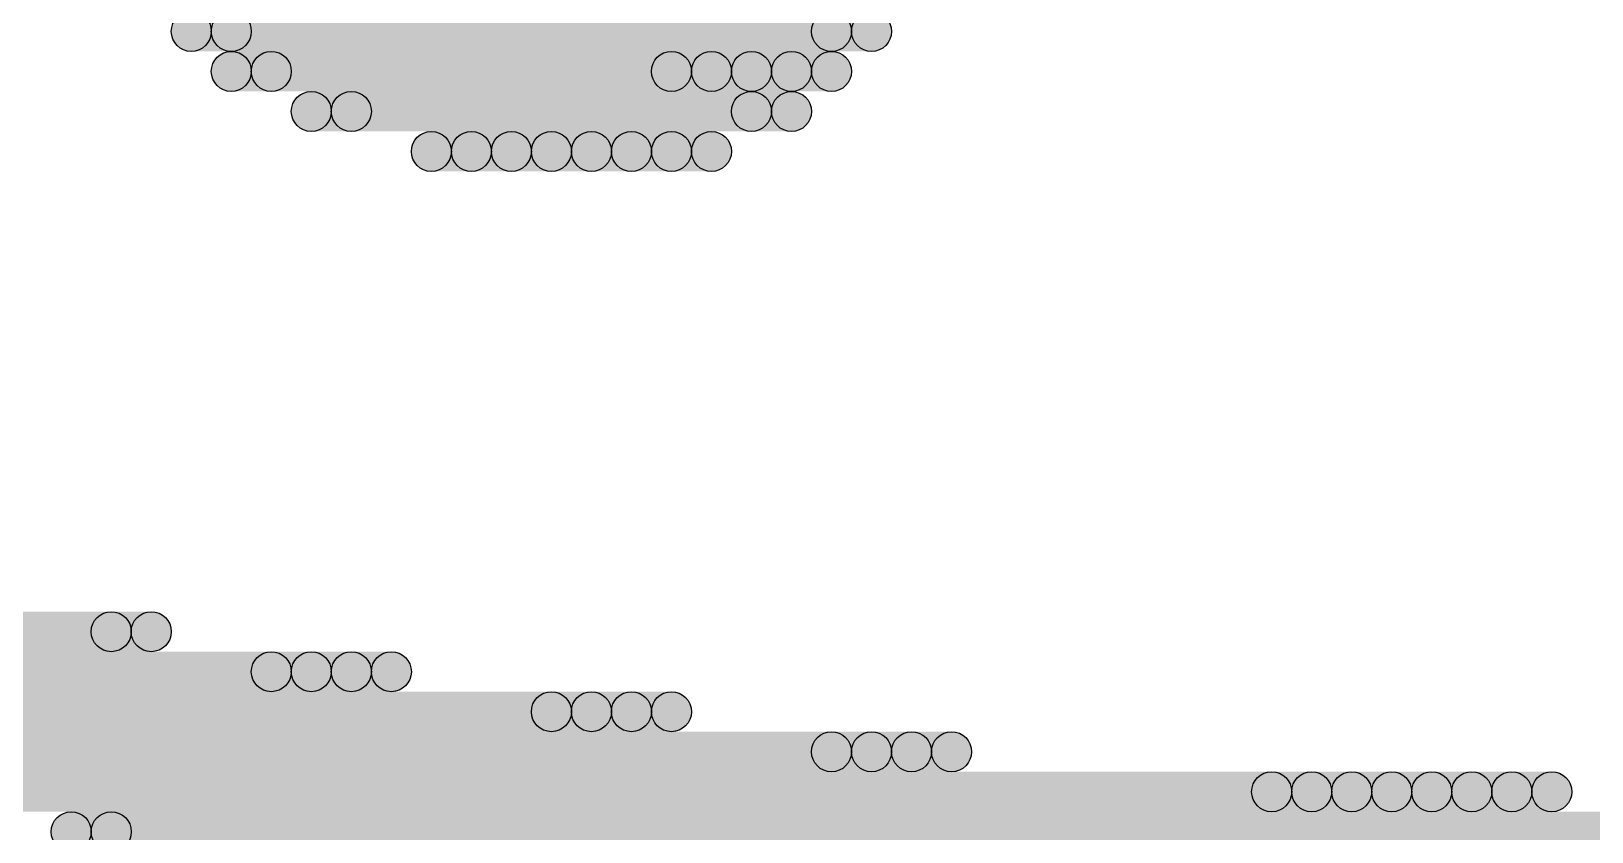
# Model space of a CAD drawing. Header units: millimetres. Extents: x 0 to 137, y 0 to 37.
# Drawn here: x 129.388 to 130.378, y 0.737 to 1.245 of the extents above; entities that cross this region are included whole.
import ezdxf

# ---------------------------------------------------------------- set-up
doc = ezdxf.new("R2010")
doc.units = ezdxf.units.MM
doc.layers.add('TopLayer', color=1, linetype='Continuous')
doc.layers.add('TopSolder', color=216, linetype='Continuous')

msp = doc.modelspace()

# ---------------------------------------------------------------- hatches: boundary and pattern name
at = {"layer": 'TopLayer'}
h = msp.add_hatch(color=1, dxfattribs=at)
edge = h.paths.add_edge_path()
edge.add_arc((129.5146, 1.2446), 0.0127, 0, 360)
for points in [[(129.5146, 1.2319), (129.5146, 1.2573), (129.921, 1.2573), (129.921, 1.2319)], [(129.54, 1.2065), (129.54, 1.2319), (129.8194, 1.2319), (129.8194, 1.2065)], [(129.8448, 1.2065), (129.8448, 1.2319), (129.8956, 1.2319), (129.8956, 1.2065)], [(129.5908, 1.1811), (129.5908, 1.2065), (129.8702, 1.2065), (129.8702, 1.1811)], [(129.667, 1.1557), (129.667, 1.1811), (129.6924, 1.1811), (129.6924, 1.1557)], [(129.7178, 1.1557), (129.7178, 1.1811), (129.7686, 1.1811), (129.7686, 1.1557)], [(129.794, 1.1557), (129.794, 1.1811), (129.8194, 1.1811), (129.8194, 1.1557)], [(128.9812, 0.8509), (128.9812, 0.8763), (129.4638, 0.8763), (129.4638, 0.8509)], [(129.032, 0.8255), (129.032, 0.8509), (129.5654, 0.8509), (129.5654, 0.8255)], [(129.5908, 0.8255), (129.5908, 0.8509), (129.6162, 0.8509), (129.6162, 0.8255)], [(129.1336, 0.8001), (129.1336, 0.8255), (129.7432, 0.8255), (129.7432, 0.8001)], [(129.7686, 0.8001), (129.7686, 0.8255), (129.794, 0.8255), (129.794, 0.8001)], [(129.2352, 0.7747), (129.2352, 0.8001), (129.921, 0.8001), (129.921, 0.7747)], [(129.9464, 0.7747), (129.9464, 0.8001), (129.9718, 0.8001), (129.9718, 0.7747)], [(129.3622, 0.7493), (129.3622, 0.7747), (130.2004, 0.7747), (130.2004, 0.7493)], [(130.2258, 0.7493), (130.2258, 0.7747), (130.2512, 0.7747), (130.2512, 0.7493)], [(130.2766, 0.7493), (130.2766, 0.7747), (130.302, 0.7747), (130.302, 0.7493)], [(130.3274, 0.7493), (130.3274, 0.7747), (130.3528, 0.7747), (130.3528, 0.7493)], [(129.4384, 0.7239), (129.4384, 0.7493), (131.5466, 0.7493), (131.5466, 0.7239)]]:
    msp.add_hatch(color=1, dxfattribs=at).paths.add_polyline_path(points)
h = msp.add_hatch(color=1, dxfattribs=at)
edge = h.paths.add_edge_path()
edge.add_arc((129.921, 1.2446), 0.0127, 0, 360)
h = msp.add_hatch(color=1, dxfattribs=at)
edge = h.paths.add_edge_path()
edge.add_arc((129.54, 1.2192), 0.0127, 0, 360)
h = msp.add_hatch(color=1, dxfattribs=at)
edge = h.paths.add_edge_path()
edge.add_arc((129.8194, 1.2192), 0.0127, 0, 360)
h = msp.add_hatch(color=1, dxfattribs=at)
edge = h.paths.add_edge_path()
edge.add_arc((129.8448, 1.2192), 0.0127, 0, 360)
h = msp.add_hatch(color=1, dxfattribs=at)
edge = h.paths.add_edge_path()
edge.add_arc((129.8956, 1.2192), 0.0127, 0, 360)
h = msp.add_hatch(color=1, dxfattribs=at)
edge = h.paths.add_edge_path()
edge.add_arc((129.5908, 1.1938), 0.0127, 0, 360)
h = msp.add_hatch(color=1, dxfattribs=at)
edge = h.paths.add_edge_path()
edge.add_arc((129.8702, 1.1938), 0.0127, 0, 360)
h = msp.add_hatch(color=1, dxfattribs=at)
edge = h.paths.add_edge_path()
edge.add_arc((129.667, 1.1684), 0.0127, 0, 360)
h = msp.add_hatch(color=1, dxfattribs=at)
edge = h.paths.add_edge_path()
edge.add_arc((129.6924, 1.1684), 0.0127, 0, 360)
h = msp.add_hatch(color=1, dxfattribs=at)
edge = h.paths.add_edge_path()
edge.add_arc((129.7178, 1.1684), 0.0127, 0, 360)
h = msp.add_hatch(color=1, dxfattribs=at)
edge = h.paths.add_edge_path()
edge.add_arc((129.7686, 1.1684), 0.0127, 0, 360)
h = msp.add_hatch(color=1, dxfattribs=at)
edge = h.paths.add_edge_path()
edge.add_arc((129.794, 1.1684), 0.0127, 0, 360)
h = msp.add_hatch(color=1, dxfattribs=at)
edge = h.paths.add_edge_path()
edge.add_arc((129.8194, 1.1684), 0.0127, 0, 360)
h = msp.add_hatch(color=1, dxfattribs=at)
edge = h.paths.add_edge_path()
edge.add_arc((129.4638, 0.8636), 0.0127, 0, 360)
h = msp.add_hatch(color=1, dxfattribs=at)
edge = h.paths.add_edge_path()
edge.add_arc((129.5654, 0.8382), 0.0127, 0, 360)
h = msp.add_hatch(color=1, dxfattribs=at)
edge = h.paths.add_edge_path()
edge.add_arc((129.5908, 0.8382), 0.0127, 0, 360)
h = msp.add_hatch(color=1, dxfattribs=at)
edge = h.paths.add_edge_path()
edge.add_arc((129.6162, 0.8382), 0.0127, 0, 360)
h = msp.add_hatch(color=1, dxfattribs=at)
edge = h.paths.add_edge_path()
edge.add_arc((129.7432, 0.8128), 0.0127, 0, 360)
h = msp.add_hatch(color=1, dxfattribs=at)
edge = h.paths.add_edge_path()
edge.add_arc((129.7686, 0.8128), 0.0127, 0, 360)
h = msp.add_hatch(color=1, dxfattribs=at)
edge = h.paths.add_edge_path()
edge.add_arc((129.794, 0.8128), 0.0127, 0, 360)
h = msp.add_hatch(color=1, dxfattribs=at)
edge = h.paths.add_edge_path()
edge.add_arc((129.921, 0.7874), 0.0127, 0, 360)
h = msp.add_hatch(color=1, dxfattribs=at)
edge = h.paths.add_edge_path()
edge.add_arc((129.9464, 0.7874), 0.0127, 0, 360)
h = msp.add_hatch(color=1, dxfattribs=at)
edge = h.paths.add_edge_path()
edge.add_arc((129.9718, 0.7874), 0.0127, 0, 360)
h = msp.add_hatch(color=1, dxfattribs=at)
edge = h.paths.add_edge_path()
edge.add_arc((130.2004, 0.762), 0.0127, 0, 360)
h = msp.add_hatch(color=1, dxfattribs=at)
edge = h.paths.add_edge_path()
edge.add_arc((130.2258, 0.762), 0.0127, 0, 360)
h = msp.add_hatch(color=1, dxfattribs=at)
edge = h.paths.add_edge_path()
edge.add_arc((130.2512, 0.762), 0.0127, 0, 360)
h = msp.add_hatch(color=1, dxfattribs=at)
edge = h.paths.add_edge_path()
edge.add_arc((130.2766, 0.762), 0.0127, 0, 360)
h = msp.add_hatch(color=1, dxfattribs=at)
edge = h.paths.add_edge_path()
edge.add_arc((130.302, 0.762), 0.0127, 0, 360)
h = msp.add_hatch(color=1, dxfattribs=at)
edge = h.paths.add_edge_path()
edge.add_arc((130.3274, 0.762), 0.0127, 0, 360)
h = msp.add_hatch(color=1, dxfattribs=at)
edge = h.paths.add_edge_path()
edge.add_arc((130.3528, 0.762), 0.0127, 0, 360)
h = msp.add_hatch(color=1, dxfattribs=at)
edge = h.paths.add_edge_path()
edge.add_arc((129.4384, 0.7366), 0.0127, 0, 360)
at = {"layer": 'TopSolder'}
h = msp.add_hatch(color=216, dxfattribs=at)
edge = h.paths.add_edge_path()
edge.add_arc((129.4892, 1.2446), 0.0127, 0, 360)
for points in [[(129.4892, 1.2319), (129.4892, 1.2573), (129.8956, 1.2573), (129.8956, 1.2319)], [(129.5146, 1.2065), (129.5146, 1.2319), (129.794, 1.2319), (129.794, 1.2065)], [(129.8194, 1.2065), (129.8194, 1.2319), (129.8702, 1.2319), (129.8702, 1.2065)], [(129.5654, 1.1811), (129.5654, 1.2065), (129.8448, 1.2065), (129.8448, 1.1811)], [(129.6416, 1.1557), (129.6416, 1.1811), (129.667, 1.1811), (129.667, 1.1557)], [(129.6924, 1.1557), (129.6924, 1.1811), (129.7432, 1.1811), (129.7432, 1.1557)], [(129.7686, 1.1557), (129.7686, 1.1811), (129.794, 1.1811), (129.794, 1.1557)], [(128.9558, 0.8509), (128.9558, 0.8763), (129.4384, 0.8763), (129.4384, 0.8509)], [(129.0066, 0.8255), (129.0066, 0.8509), (129.54, 0.8509), (129.54, 0.8255)], [(129.5654, 0.8255), (129.5654, 0.8509), (129.5908, 0.8509), (129.5908, 0.8255)], [(129.1082, 0.8001), (129.1082, 0.8255), (129.7178, 0.8255), (129.7178, 0.8001)], [(129.7432, 0.8001), (129.7432, 0.8255), (129.7686, 0.8255), (129.7686, 0.8001)], [(129.2098, 0.7747), (129.2098, 0.8001), (129.8956, 0.8001), (129.8956, 0.7747)], [(129.921, 0.7747), (129.921, 0.8001), (129.9464, 0.8001), (129.9464, 0.7747)], [(129.3368, 0.7493), (129.3368, 0.7747), (130.175, 0.7747), (130.175, 0.7493)], [(130.2004, 0.7493), (130.2004, 0.7747), (130.2258, 0.7747), (130.2258, 0.7493)], [(130.2512, 0.7493), (130.2512, 0.7747), (130.2766, 0.7747), (130.2766, 0.7493)], [(130.302, 0.7493), (130.302, 0.7747), (130.3274, 0.7747), (130.3274, 0.7493)], [(129.413, 0.7239), (129.413, 0.7493), (131.5212, 0.7493), (131.5212, 0.7239)]]:
    msp.add_hatch(color=216, dxfattribs=at).paths.add_polyline_path(points)
h = msp.add_hatch(color=216, dxfattribs=at)
edge = h.paths.add_edge_path()
edge.add_arc((129.8956, 1.2446), 0.0127, 0, 360)
h = msp.add_hatch(color=216, dxfattribs=at)
edge = h.paths.add_edge_path()
edge.add_arc((129.5146, 1.2192), 0.0127, 0, 360)
h = msp.add_hatch(color=216, dxfattribs=at)
edge = h.paths.add_edge_path()
edge.add_arc((129.794, 1.2192), 0.0127, 0, 360)
h = msp.add_hatch(color=216, dxfattribs=at)
edge = h.paths.add_edge_path()
edge.add_arc((129.8194, 1.2192), 0.0127, 0, 360)
h = msp.add_hatch(color=216, dxfattribs=at)
edge = h.paths.add_edge_path()
edge.add_arc((129.8702, 1.2192), 0.0127, 0, 360)
h = msp.add_hatch(color=216, dxfattribs=at)
edge = h.paths.add_edge_path()
edge.add_arc((129.5654, 1.1938), 0.0127, 0, 360)
h = msp.add_hatch(color=216, dxfattribs=at)
edge = h.paths.add_edge_path()
edge.add_arc((129.8448, 1.1938), 0.0127, 0, 360)
h = msp.add_hatch(color=216, dxfattribs=at)
edge = h.paths.add_edge_path()
edge.add_arc((129.6416, 1.1684), 0.0127, 0, 360)
h = msp.add_hatch(color=216, dxfattribs=at)
edge = h.paths.add_edge_path()
edge.add_arc((129.667, 1.1684), 0.0127, 0, 360)
h = msp.add_hatch(color=216, dxfattribs=at)
edge = h.paths.add_edge_path()
edge.add_arc((129.6924, 1.1684), 0.0127, 0, 360)
h = msp.add_hatch(color=216, dxfattribs=at)
edge = h.paths.add_edge_path()
edge.add_arc((129.7432, 1.1684), 0.0127, 0, 360)
h = msp.add_hatch(color=216, dxfattribs=at)
edge = h.paths.add_edge_path()
edge.add_arc((129.7686, 1.1684), 0.0127, 0, 360)
h = msp.add_hatch(color=216, dxfattribs=at)
edge = h.paths.add_edge_path()
edge.add_arc((129.794, 1.1684), 0.0127, 0, 360)
h = msp.add_hatch(color=216, dxfattribs=at)
edge = h.paths.add_edge_path()
edge.add_arc((129.4384, 0.8636), 0.0127, 0, 360)
h = msp.add_hatch(color=216, dxfattribs=at)
edge = h.paths.add_edge_path()
edge.add_arc((129.54, 0.8382), 0.0127, 0, 360)
h = msp.add_hatch(color=216, dxfattribs=at)
edge = h.paths.add_edge_path()
edge.add_arc((129.5654, 0.8382), 0.0127, 0, 360)
h = msp.add_hatch(color=216, dxfattribs=at)
edge = h.paths.add_edge_path()
edge.add_arc((129.5908, 0.8382), 0.0127, 0, 360)
h = msp.add_hatch(color=216, dxfattribs=at)
edge = h.paths.add_edge_path()
edge.add_arc((129.7178, 0.8128), 0.0127, 0, 360)
h = msp.add_hatch(color=216, dxfattribs=at)
edge = h.paths.add_edge_path()
edge.add_arc((129.7432, 0.8128), 0.0127, 0, 360)
h = msp.add_hatch(color=216, dxfattribs=at)
edge = h.paths.add_edge_path()
edge.add_arc((129.7686, 0.8128), 0.0127, 0, 360)
h = msp.add_hatch(color=216, dxfattribs=at)
edge = h.paths.add_edge_path()
edge.add_arc((129.8956, 0.7874), 0.0127, 0, 360)
h = msp.add_hatch(color=216, dxfattribs=at)
edge = h.paths.add_edge_path()
edge.add_arc((129.921, 0.7874), 0.0127, 0, 360)
h = msp.add_hatch(color=216, dxfattribs=at)
edge = h.paths.add_edge_path()
edge.add_arc((129.9464, 0.7874), 0.0127, 0, 360)
h = msp.add_hatch(color=216, dxfattribs=at)
edge = h.paths.add_edge_path()
edge.add_arc((130.175, 0.762), 0.0127, 0, 360)
h = msp.add_hatch(color=216, dxfattribs=at)
edge = h.paths.add_edge_path()
edge.add_arc((130.2004, 0.762), 0.0127, 0, 360)
h = msp.add_hatch(color=216, dxfattribs=at)
edge = h.paths.add_edge_path()
edge.add_arc((130.2258, 0.762), 0.0127, 0, 360)
h = msp.add_hatch(color=216, dxfattribs=at)
edge = h.paths.add_edge_path()
edge.add_arc((130.2512, 0.762), 0.0127, 0, 360)
h = msp.add_hatch(color=216, dxfattribs=at)
edge = h.paths.add_edge_path()
edge.add_arc((130.2766, 0.762), 0.0127, 0, 360)
h = msp.add_hatch(color=216, dxfattribs=at)
edge = h.paths.add_edge_path()
edge.add_arc((130.302, 0.762), 0.0127, 0, 360)
h = msp.add_hatch(color=216, dxfattribs=at)
edge = h.paths.add_edge_path()
edge.add_arc((130.3274, 0.762), 0.0127, 0, 360)
h = msp.add_hatch(color=216, dxfattribs=at)
edge = h.paths.add_edge_path()
edge.add_arc((129.413, 0.7366), 0.0127, 0, 360)

# ---------------------------------------------------------------- linework, layer by layer
at = {"layer": 'TopLayer'}
for centre in [(129.5146, 1.2446), (129.921, 1.2446), (129.54, 1.2192), (129.8194, 1.2192), (129.8448, 1.2192), (129.8956, 1.2192), (129.5908, 1.1938), (129.8702, 1.1938), (129.667, 1.1684), (129.6924, 1.1684), (129.7178, 1.1684), (129.7686, 1.1684), (129.794, 1.1684), (129.8194, 1.1684), (129.4638, 0.8636), (129.5654, 0.8382), (129.5908, 0.8382), (129.6162, 0.8382), (129.7432, 0.8128), (129.7686, 0.8128), (129.794, 0.8128), (129.921, 0.7874), (129.9464, 0.7874), (129.9718, 0.7874), (130.2004, 0.762), (130.2258, 0.762), (130.2512, 0.762), (130.2766, 0.762), (130.302, 0.762), (130.3274, 0.762), (130.3528, 0.762), (129.4384, 0.7366)]:
    msp.add_circle(centre, 0.0127, dxfattribs=at)
at = {"layer": 'TopSolder'}
for centre in [(129.4892, 1.2446), (129.8956, 1.2446), (129.5146, 1.2192), (129.794, 1.2192), (129.8194, 1.2192), (129.8702, 1.2192), (129.5654, 1.1938), (129.8448, 1.1938), (129.6416, 1.1684), (129.667, 1.1684), (129.6924, 1.1684), (129.7432, 1.1684), (129.7686, 1.1684), (129.794, 1.1684), (129.4384, 0.8636), (129.54, 0.8382), (129.5654, 0.8382), (129.5908, 0.8382), (129.7178, 0.8128), (129.7432, 0.8128), (129.7686, 0.8128), (129.8956, 0.7874), (129.921, 0.7874), (129.9464, 0.7874), (130.175, 0.762), (130.2004, 0.762), (130.2258, 0.762), (130.2512, 0.762), (130.2766, 0.762), (130.302, 0.762), (130.3274, 0.762), (129.413, 0.7366)]:
    msp.add_circle(centre, 0.0127, dxfattribs=at)

doc.saveas('drawing.dxf')
